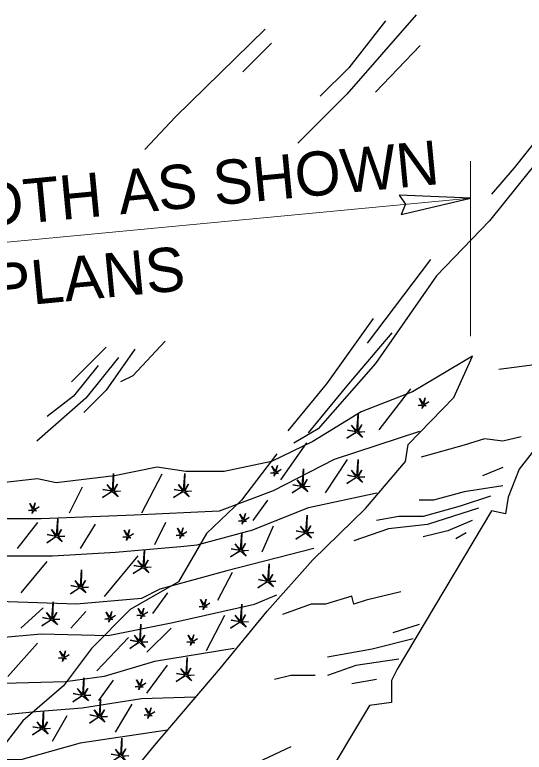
# Model space of a CAD drawing. Extents: x -330 to 40, y -49 to 222.
# Drawn here: x -0.93 to 12.9, y 131.74 to 151.78 of the extents above; entities that cross this region are included whole.
import ezdxf

# ---------------------------------------------------------------- set-up
doc = ezdxf.new("R2010")
doc.units = 0
doc.header["$LTSCALE"] = 0.48
doc.layers.add('1', color=7, linetype='Continuous', lineweight=25)

msp = doc.modelspace()

# ---------------------------------------------------------------- linework, layer by layer
at = {"layer": '1'}
for p, q in [((6.0352, 151.0016), (5.2602, 150.2259)), ((10.0767, 150.9462), (8.8588, 149.6719)), ((10.3535, 145.1289), (8.6372, 142.8574)), ((1.5509, 142.7466), (0.6098, 141.8047)), ((9.8087, 141.6137), (8.9527, 140.5052)), ((6.9889, 140.1525), (6.284, 139.1447)), ((8.0967, 139.699), (7.4925, 138.792)), ((12.3188, 139.4778), (11.7652, 139.2562)), ((3.0615, 139.2959), (2.5077, 138.2378)), ((0.8964, 138.9432), (0.5439, 138.2378)), ((5.9316, 138.5905), (5.5287, 138.0362)), ((-0.3121, 137.9858), (-0.8659, 137.2804)), ((1.2488, 137.9354), (0.846, 137.2804)), ((3.1622, 137.9858), (2.8601, 137.3812)), ((6.0826, 137.8851), (5.7805, 137.1796)), ((11.3223, 137.705), (11.0455, 137.5387)), ((2.4069, 137.0788), (1.5006, 135.9702)), ((-0.0603, 136.9277), (-0.7652, 136.0711)), ((4.9748, 136.6253), (4.5721, 135.8695)), ((3.2126, 136.0711), (2.8097, 135.5168)), ((-0.161, 135.6679), (-0.7652, 135.1137)), ((0.9971, 135.5672), (0.5942, 135.1137)), ((4.2699, 134.509), (4.7735, 135.4664)), ((2.6587, 134.4587), (3.3133, 135.1137)), ((10.049, 135.2119), (9.3293, 134.9903)), ((1.2992, 133.9547), (2.1552, 134.8618)), ((-1.1177, 133.8036), (-0.3121, 134.7106)), ((2.6587, 133.3501), (3.2126, 134.1059)), ((1.3496, 133.1485), (1.7523, 133.7028)), ((8.8864, 133.716), (8.2221, 133.6052)), ((1.8027, 132.2919), (2.2559, 133.0478)), ((0.0907, 132.04), (0.4936, 132.7454))]:
    msp.add_line(p, q, dxfattribs=at)
at = {"layer": '1', "lineweight": 13}
msp.add_line((11.4396, 143.0471), (11.4396, 147.7961), dxfattribs=at)
at = {"layer": '1'}
for points in [[(9.9659, 151.7772), (8.0837, 149.6165), (6.7549, 148.2868)], [(9.1355, 151.611), (8.139, 150.3367), (7.3639, 149.5611)], [(5.8692, 151.3894), (3.4332, 149.0071), (2.6027, 148.1207)], [(15.17, 151.0016), (14.3949, 149.8381), (12.6233, 147.622), (12.0143, 146.9017)], [(14.0627, 148.7301), (13.0663, 147.5666), (11.959, 146.1816), (10.5196, 144.6857), (8.8588, 142.3034), (7.3086, 140.5305), (6.6442, 140.1427)], [(16.2337, 144.0309), (13.8214, 140.7871), (12.7661, 139.4292), (12.4645, 138.6748), (12.3892, 138.2223), (12.0122, 138.2977), (9.4492, 133.9977), (9.2985, 133.696), (9.2985, 133.0925), (8.6954, 133.0171), (6.1324, 128.7172), (6.2077, 127.8119), (5.7555, 127.8873), (5.1524, 126.6803), (3.1171, 123.9646), (2.7402, 123.2857), (2.8156, 122.4558), (2.2879, 122.3804), (0.1772, 118.3067)], [(8.8033, 143.5222), (7.53, 141.7493), (6.4782, 140.4751)], [(9.3016, 143.1344), (8.0837, 141.6939), (7.0317, 140.4197)], [(3.1564, 142.9128), (2.2706, 141.971), (1.9384, 141.8047)], [(15.1977, 142.9682), (14.0904, 142.4142), (13.0386, 142.248), (12.2081, 142.1372)], [(2.326, 142.6912), (1.5509, 141.5832), (0.9419, 140.9737)], [(1.3123, 130.0324), (2.8607, 131.9306), (4.6412, 134.0223), (5.9187, 135.5718), (7.1573, 136.9663), (8.5896, 138.3608), (9.6734, 139.6392), (9.7508, 140.104), (10.9895, 141.3823), (11.4927, 142.5057), (9.8669, 141.5373), (8.4734, 140.9949), (7.1573, 140.1815), (6.0347, 139.6392), (4.7574, 139.368), (3.7123, 139.368), (2.9381, 139.4842), (1.7768, 139.2517), (0.1898, 139.0581), (-0.3134, 139.1743), (-1.2811, 139.0581)], [(1.8831, 142.4696), (0.9972, 141.3616), (-0.3314, 140.1981)], [(1.3295, 142.248), (0.6651, 141.4169), (-0.0546, 140.8629)], [(10.133, 141.1998), (10.0604, 141.3571), (10.1572, 141.2119), (10.2115, 141.3692), (10.1632, 141.1877), (10.3142, 141.2603), (10.1692, 141.1636), (10.2417, 141.1515), (10.1632, 141.1515), (10.1269, 141.0789), (10.1451, 141.1636), (10.0242, 141.1636), (10.133, 141.1877)], [(8.3443, 140.432), (8.0857, 140.2718), (8.3361, 140.4443), (8.098, 140.4937), (8.3361, 140.4526), (8.2129, 140.6292), (8.3567, 140.4649), (8.3895, 140.9251), (8.3731, 140.4485), (8.4921, 140.6333), (8.3936, 140.4526), (8.5742, 140.4485), (8.4017, 140.432), (8.5085, 140.2964), (8.3525, 140.4279)], [(10.0604, 140.4548), (7.7443, 139.699), (6.0826, 138.8424), (4.6224, 138.2882), (2.3062, 138.1873), (-0.2113, 138.0866), (-2.1248, 138.0866), (-4.3402, 138.0362), (-6.8578, 137.9858), (-8.1669, 137.9354), (-9.174, 138.792), (-10.2313, 139.4471), (-10.5335, 139.6487)], [(12.8171, 140.3089), (12.3188, 140.1981), (11.8206, 140.2535), (11.267, 140.0873), (10.1043, 139.7549)], [(6.1833, 139.8502), (5.2267, 138.5905), (4.2699, 137.6835), (3.5147, 136.3734), (2.2055, 135.6176), (1.1482, 134.5594), (0.3928, 133.5517), (-0.7149, 132.5942), (-1.4198, 131.6873), (-2.1751, 130.7299), (-2.9303, 128.9663), (-3.6353, 127.6058), (-4.0381, 125.9933), (-4.2395, 124.8848), (-4.9444, 123.0204), (-5.9011, 121.7103), (-6.7571, 120.5514), (-7.4357, 119.7672)], [(8.3443, 139.207), (8.0857, 139.0468), (8.3361, 139.2193), (8.098, 139.2687), (8.3361, 139.2276), (8.2129, 139.4042), (8.3567, 139.2399), (8.3895, 139.7001), (8.3731, 139.2235), (8.4921, 139.4083), (8.3936, 139.2276), (8.5742, 139.2235), (8.4017, 139.207), (8.5085, 139.0714), (8.3525, 139.2029)], [(6.1212, 139.3618), (6.0486, 139.519), (6.1453, 139.3738), (6.1997, 139.5311), (6.1513, 139.3497), (6.3024, 139.4222), (6.1574, 139.3255), (6.2299, 139.3134), (6.1513, 139.3134), (6.1151, 139.2408), (6.1332, 139.3255), (6.0123, 139.3255), (6.1212, 139.3497)], [(6.8625, 138.9491), (6.6038, 138.7889), (6.8542, 138.9614), (6.6162, 139.0108), (6.8542, 138.9697), (6.7311, 139.1463), (6.8748, 138.982), (6.9077, 139.4422), (6.8912, 138.9656), (7.0103, 139.1504), (6.9117, 138.9697), (7.0924, 138.9656), (6.9199, 138.9491), (7.0267, 138.8135), (6.8707, 138.945)], [(1.7082, 138.8202), (1.4495, 138.66), (1.6999, 138.8325), (1.4618, 138.8818), (1.6999, 138.8407), (1.5767, 139.0174), (1.7205, 138.8531), (1.7533, 139.3132), (1.7369, 138.8367), (1.8559, 139.0215), (1.7574, 138.8407), (1.9381, 138.8367), (1.7656, 138.8202), (1.8723, 138.6846), (1.7163, 138.8161)], [(3.641, 138.8202), (3.3823, 138.66), (3.6327, 138.8325), (3.3947, 138.8818), (3.6327, 138.8407), (3.5096, 139.0174), (3.6533, 138.8531), (3.6862, 139.3132), (3.6698, 138.8367), (3.7887, 139.0215), (3.6902, 138.8407), (3.8709, 138.8367), (3.6984, 138.8202), (3.8052, 138.6846), (3.6492, 138.8161)], [(12.3188, 138.9793), (11.267, 138.813), (10.4365, 138.5914), (10.049, 138.5914)], [(-11.6412, 138.792), (-10.4831, 137.7842), (-9.6775, 137.1796), (-9.325, 136.9277), (-7.1096, 136.9277), (-4.9444, 137.0284), (-2.6282, 137.0788), (0.0907, 137.0788), (1.8027, 137.1796), (3.565, 137.3307), (4.0182, 137.3812), (5.5287, 137.7842), (7.0393, 138.3889), (8.9023, 138.792)], [(11.9867, 138.7022), (11.1562, 138.4253), (10.1597, 138.1482), (9.4953, 138.1482), (8.8864, 138.0374)], [(-0.4526, 138.3459), (-0.5252, 138.5032), (-0.4284, 138.358), (-0.3741, 138.5153), (-0.4224, 138.3338), (-0.2713, 138.4064), (-0.4163, 138.3097), (-0.3438, 138.2976), (-0.4224, 138.2976), (-0.4587, 138.225), (-0.4405, 138.3097), (-0.5614, 138.3097), (-0.4526, 138.3338)], [(11.6545, 138.3698), (10.2704, 137.9266), (9.2186, 137.8158), (8.2774, 137.4834)], [(0.1941, 137.5951), (-0.0646, 137.4349), (0.1858, 137.6074), (-0.0522, 137.6567), (0.1858, 137.6157), (0.0627, 137.7923), (0.2064, 137.628), (0.2392, 138.0882), (0.2228, 137.6116), (0.3418, 137.7964), (0.2433, 137.6157), (0.424, 137.6116), (0.2515, 137.5951), (0.3583, 137.4595), (0.2022, 137.591)], [(5.2511, 138.0557), (5.1785, 138.2129), (5.2752, 138.0677), (5.3296, 138.225), (5.2812, 138.0436), (5.4323, 138.1162), (5.2873, 138.0194), (5.3598, 138.0073), (5.2812, 138.0073), (5.245, 137.9348), (5.2632, 138.0194), (5.1422, 138.0194), (5.2511, 138.0436)], [(6.9591, 137.6918), (6.7004, 137.5317), (6.9508, 137.7042), (6.7127, 137.7535), (6.9508, 137.7124), (6.8277, 137.8891), (6.9714, 137.7248), (7.0042, 138.1849), (6.9878, 137.7083), (7.1068, 137.8932), (7.0083, 137.7124), (7.189, 137.7083), (7.0165, 137.6918), (7.1232, 137.5563), (6.9672, 137.6877)], [(11.4884, 138.0374), (10.8241, 137.7604), (10.1597, 137.5942)], [(7.1903, 137.2804), (4.8238, 136.6757), (3.0112, 136.1718), (2.5077, 135.9199), (0.7453, 135.7687), (-2.1751, 135.8695), (-4.5416, 135.8695), (-5.6493, 135.9199), (-7.7138, 135.8191), (-8.6201, 136.0207), (-9.7782, 135.9702), (-10.2313, 135.9702), (-10.8859, 136.4742), (-11.7419, 137.1292), (-12.5476, 137.8851)], [(3.5593, 137.6687), (3.4867, 137.826), (3.5835, 137.6808), (3.6378, 137.8381), (3.5895, 137.6567), (3.7406, 137.7293), (3.5956, 137.6325), (3.6681, 137.6204), (3.5895, 137.6204), (3.5532, 137.5478), (3.5714, 137.6325), (3.4505, 137.6325), (3.5593, 137.6567)], [(2.1092, 137.6203), (2.0367, 137.7776), (2.1334, 137.6324), (2.1877, 137.7897), (2.1394, 137.6082), (2.2905, 137.6808), (2.1455, 137.5841), (2.218, 137.572), (2.1394, 137.572), (2.1032, 137.4994), (2.1213, 137.5841), (2.0004, 137.5841), (2.1092, 137.6082)], [(5.1873, 137.2082), (4.9287, 137.0481), (5.1791, 137.2206), (4.941, 137.2699), (5.1791, 137.2288), (5.0559, 137.4055), (5.1997, 137.2412), (5.2325, 137.7013), (5.2161, 137.2248), (5.3351, 137.4096), (5.2366, 137.2288), (5.4173, 137.2248), (5.2447, 137.2082), (5.3515, 137.0727), (5.1955, 137.2042)], [(2.5457, 136.7569), (2.2871, 136.5967), (2.5375, 136.7692), (2.2994, 136.8186), (2.5375, 136.7775), (2.4143, 136.9542), (2.5581, 136.7898), (2.5909, 137.25), (2.5745, 136.7734), (2.6935, 136.9582), (2.595, 136.7775), (2.7757, 136.7734), (2.6032, 136.7569), (2.7099, 136.6213), (2.5539, 136.7528)], [(5.9283, 136.3701), (5.6696, 136.2099), (5.92, 136.3824), (5.6819, 136.4317), (5.92, 136.3907), (5.7968, 136.5673), (5.9406, 136.403), (5.9734, 136.8632), (5.957, 136.3866), (6.076, 136.5714), (5.9775, 136.3907), (6.1582, 136.3866), (5.9857, 136.3701), (6.0924, 136.2345), (5.9364, 136.366)], [(-13.4539, 136.7765), (-11.9937, 135.7183), (-11.037, 135.0632), (-8.4691, 134.8113), (-5.3976, 134.8113), (-2.4268, 134.761), (-0.2113, 134.9625), (1.6013, 134.9121), (3.3636, 135.2648), (5.5791, 135.7687), (6.1833, 136.0207)], [(0.8384, 136.2089), (0.5797, 136.0487), (0.8302, 136.2212), (0.5921, 136.2706), (0.8302, 136.2295), (0.707, 136.4062), (0.8508, 136.2418), (0.8836, 136.702), (0.8672, 136.2254), (0.9862, 136.4102), (0.8877, 136.2295), (1.0683, 136.2254), (0.8958, 136.2089), (1.0026, 136.0733), (0.8466, 136.2048)], [(9.5507, 136.0983), (8.6096, 135.8767), (8.2774, 135.7659), (8.2221, 135.9875), (7.5023, 135.7659), (7.1148, 135.7659), (6.3397, 135.4889)], [(0.0653, 135.3385), (-0.1934, 135.1783), (0.057, 135.3508), (-0.1811, 135.4002), (0.057, 135.3591), (-0.0662, 135.5358), (0.0776, 135.3714), (0.1104, 135.8316), (0.094, 135.355), (0.213, 135.5398), (0.1145, 135.3591), (0.2952, 135.355), (0.1227, 135.3385), (0.2294, 135.2029), (0.0734, 135.3344)], [(4.1877, 135.7339), (4.1151, 135.8912), (4.2118, 135.746), (4.2662, 135.9032), (4.2178, 135.7218), (4.3689, 135.7944), (4.2239, 135.6977), (4.2964, 135.6856), (4.2178, 135.6856), (4.1816, 135.613), (4.1997, 135.6977), (4.0788, 135.6977), (4.1877, 135.7218)], [(2.4959, 135.492), (2.4233, 135.6492), (2.5201, 135.5041), (2.5744, 135.6613), (2.5261, 135.4799), (2.6772, 135.5525), (2.5322, 135.4557), (2.6047, 135.4437), (2.5261, 135.4437), (2.4898, 135.3711), (2.508, 135.4557), (2.3871, 135.4557), (2.4959, 135.4799)], [(5.1873, 135.274), (4.9287, 135.1138), (5.1791, 135.2863), (4.941, 135.3357), (5.1791, 135.2946), (5.0559, 135.4712), (5.1997, 135.3069), (5.2325, 135.7671), (5.2161, 135.2905), (5.3351, 135.4753), (5.2366, 135.2946), (5.4173, 135.2905), (5.2447, 135.274), (5.3515, 135.1384), (5.1955, 135.2699)], [(5.0252, 134.5594), (2.8601, 134.2067), (1.5006, 133.8036), (0.4432, 133.6524), (-1.5708, 133.602), (-3.6353, 133.7532), (-5.3472, 133.8036), (-7.9152, 133.9043), (-10.1307, 133.8036), (-11.893, 133.8036), (-12.6986, 134.2571), (-14.4609, 135.5672)], [(1.6258, 135.3953), (1.5533, 135.5525), (1.65, 135.4073), (1.7043, 135.5646), (1.656, 135.3832), (1.8071, 135.4557), (1.6621, 135.359), (1.7346, 135.3469), (1.656, 135.3469), (1.6198, 135.2743), (1.6379, 135.359), (1.517, 135.359), (1.6258, 135.3832)], [(2.4491, 134.726), (2.1904, 134.5658), (2.4408, 134.7383), (2.2027, 134.7877), (2.4408, 134.7466), (2.3177, 134.9232), (2.4614, 134.7589), (2.4943, 135.2191), (2.4778, 134.7425), (2.5968, 134.9273), (2.4983, 134.7466), (2.679, 134.7425), (2.5065, 134.726), (2.6132, 134.5904), (2.4572, 134.7219)], [(-15.2162, 135.0129), (-13.8063, 133.7532), (-12.7489, 132.947), (-11.7922, 132.695), (-9.3754, 132.695), (-7.2102, 132.5942), (-4.9444, 132.8462), (-2.5276, 132.7454), (-1.4702, 132.7454), (-0.3624, 132.8462), (0.8964, 132.947), (2.5077, 133.1989), (3.9678, 133.2493)], [(3.8493, 134.7665), (3.7767, 134.9237), (3.8735, 134.7786), (3.9278, 134.9358), (3.8795, 134.7544), (4.0306, 134.827), (3.8856, 134.7302), (3.9581, 134.7182), (3.8795, 134.7182), (3.8432, 134.6456), (3.8614, 134.7302), (3.7405, 134.7302), (3.8493, 134.7544)], [(9.8829, 134.8241), (8.7757, 134.5471), (7.5577, 134.3254)], [(0.3692, 134.3311), (0.2966, 134.4883), (0.3933, 134.3432), (0.4477, 134.5004), (0.3993, 134.319), (0.5504, 134.3916), (0.4054, 134.2948), (0.4779, 134.2827), (0.3993, 134.2827), (0.3631, 134.2102), (0.3812, 134.2948), (0.2603, 134.2948), (0.3692, 134.319)], [(3.7054, 133.8233), (3.4467, 133.6632), (3.6972, 133.8357), (3.4591, 133.885), (3.6972, 133.8439), (3.574, 134.0206), (3.7177, 133.8562), (3.7506, 134.3164), (3.7342, 133.8398), (3.8532, 134.0247), (3.7547, 133.8439), (3.9353, 133.8398), (3.7628, 133.8233), (3.8696, 133.6877), (3.7136, 133.8192)], [(9.4953, 134.27), (8.3327, 134.1038), (7.5577, 133.8268)], [(3.2126, 132.3423), (0.846, 131.9896), (-0.7652, 131.5361), (-1.6716, 131.5361), (-3.0814, 131.5865), (-6.1528, 131.6369), (-8.6705, 131.8384), (-11.0873, 131.6873), (-12.7489, 131.6369), (-13.2525, 131.7377), (-14.3602, 132.5942), (-15.2162, 133.3501), (-15.9715, 133.8036), (-16.2233, 133.9547)], [(7.2255, 133.8268), (6.5612, 133.8268), (6.1182, 133.716)], [(0.9028, 133.2752), (0.6442, 133.1151), (0.8946, 133.2876), (0.6565, 133.3369), (0.8946, 133.2958), (0.7714, 133.4725), (0.9152, 133.3082), (0.948, 133.7683), (0.9316, 133.2918), (1.0506, 133.4766), (0.9521, 133.2958), (1.1327, 133.2918), (0.9602, 133.2752), (1.067, 133.1397), (0.911, 133.2712)], [(2.4476, 133.5572), (2.375, 133.7144), (2.4718, 133.5692), (2.5261, 133.7265), (2.4777, 133.5451), (2.6288, 133.6177), (2.4838, 133.5209), (2.5563, 133.5088), (2.4777, 133.5088), (2.4415, 133.4363), (2.4597, 133.5209), (2.3388, 133.5209), (2.4476, 133.5451)], [(1.3538, 132.695), (1.0952, 132.5348), (1.3456, 132.7073), (1.1075, 132.7567), (1.3456, 132.7156), (1.2224, 132.8922), (1.3662, 132.7279), (1.399, 133.1881), (1.3826, 132.7115), (1.5016, 132.8963), (1.4031, 132.7156), (1.5837, 132.7115), (1.4112, 132.695), (1.518, 132.5594), (1.362, 132.6909)], [(-0.1925, 132.3726), (-0.4512, 132.2124), (-0.2007, 132.3849), (-0.4388, 132.4342), (-0.2007, 132.3932), (-0.3239, 132.5698), (-0.1802, 132.4055), (-0.1473, 132.8657), (-0.1638, 132.3891), (-0.0447, 132.5739), (-0.1432, 132.3932), (0.0374, 132.3891), (-0.1351, 132.3726), (-0.0283, 132.237), (-0.1843, 132.3685)], [(2.6892, 132.7833), (2.6167, 132.9405), (2.7134, 132.7953), (2.7677, 132.9526), (2.7194, 132.7712), (2.8705, 132.8438), (2.7255, 132.747), (2.798, 132.7349), (2.7194, 132.7349), (2.6832, 132.6623), (2.7013, 132.747), (2.5804, 132.747), (2.6892, 132.7712)], [(1.9337, 131.6312), (1.675, 131.471), (1.9254, 131.6435), (1.6873, 131.6928), (1.9254, 131.6517), (1.8022, 131.8284), (1.946, 131.6641), (1.9788, 132.1242), (1.9624, 131.6477), (2.0814, 131.8325), (1.9829, 131.6517), (2.1636, 131.6477), (1.9911, 131.6312), (2.0978, 131.4956), (1.9418, 131.6271)], [(6.5612, 131.8877), (5.5093, 131.3891), (4.8449, 131.4445), (3.4055, 131.1121)]]:
    msp.add_lwpolyline(points, dxfattribs=at)
msp.add_lwpolyline([(11.4396, 146.7961), (9.5074, 146.8771), (9.6796, 146.6318), (9.5572, 146.353)], close=True, dxfattribs=at)
at = {"layer": '1', "lineweight": 13}
msp.add_lwpolyline([(-23.7438, 133.1929), (-9.7208, 144.7876), (11.4396, 146.7961)], dxfattribs=at)

# ---------------------------------------------------------------- texts
at = {"layer": '1'}
for s, p in [('VAR. WIDTH AS SHOWN', (-7.9182, 145.4158)), ('ON PLANS', (-4.3445, 143.5311))]:
    msp.add_text(s, height=1.2, rotation=5.433, dxfattribs=at).set_placement(p)

doc.saveas('drawing.dxf')
